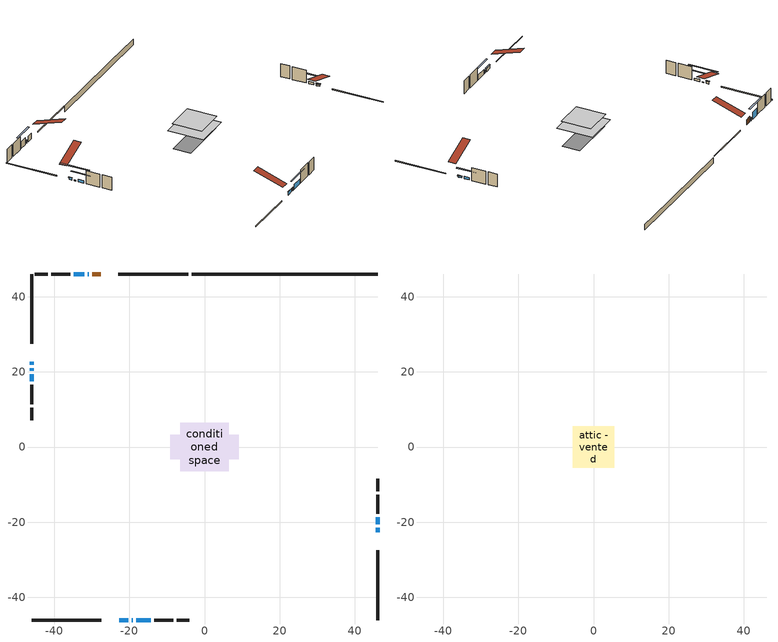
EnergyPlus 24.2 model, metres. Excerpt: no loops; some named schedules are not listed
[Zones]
conditioned space
 floor adiabatic (AdiabaticFloorConstruction): -6.49,-6.49 -6.49,6.49 6.49,6.49 6.49,-6.49 z2.74
 floor foundation (Slab1 construction): -9.14,-3.2 -9.14,3.2 9.14,3.2 9.14,-3.2 z-1.83
 wall outside (RimJoist1 construction): -4.3,46.01 -22.91,46.01 / -46.01,-46.01 -27.4,-46.01 / -46.01,46.01 -46.01,27.4 / 46.01,-46.01 46.01,-27.4 z0.3:0.6
 wall outside (AdiabaticWallConstruction 1): -27.57,46.01 -29.9,46.01 z0.3:2.33
 wall outside (AdiabaticWallConstruction): -30.83,46.01 -31.04,46.01 / -19.35,-46.01 -19.14,-46.01 z0.3:1.52; 46.01,-22.74 46.01,-21.52 z0.3:0.86; -22.74,-46.01 -20.27,-46.01 z0.3:1.43; -46.01,22.74 -46.01,21.87 z0.3:1.09; -46.01,20.95 -46.01,20.28 z0.3:0.6; 46.01,-20.59 46.01,-18.67 / -46.01,19.35 -46.01,17.44 z0.3:1.18; -31.96,46.01 -34.79,46.01 z0.3:2.88; -18.21,-46.01 -14.35,-46.01 z0.3:2.07
 wall outside (Wall1 construction): -35.72,46.01 -40.8,46.01 / -13.42,-46.01 -8.34,-46.01 / -46.01,16.51 -46.01,11.43 / 46.01,-17.75 46.01,-12.67 z0.3:5.18
 wall outside (Wall2 construction): -41.72,46.01 -45.08,46.01 / -7.41,-46.01 -4.05,-46.01 / -46.01,10.5 -46.01,7.14 / 46.01,-11.74 46.01,-8.38 z0.3:5.18
 wall foundation (FoundationWall1 construction): -3.37,46.01,-1.83 -3.37,46.01,0.3 41.07,46.01,0.3 41.07,46.01,0.26 46.01,46.01,0.26 46.01,46.01,-1.83
 window (WindowConstruction 7): -30.83,46.01 -31.03,46.01 z0.3:1.52
 window (WindowConstruction 4): 46.01,-22.74 46.01,-21.52 z0.3:0.86
 window (WindowConstruction 5): -22.74,-46.01 -20.27,-46.01 z0.3:1.42
 window (WindowConstruction 6): -46.01,22.74 -46.01,21.87 z0.3:1.09
 window (WindowConstruction 9): -46.01,20.95 -46.01,20.28 z0.3:0.6
 window (WindowConstruction 8): -19.34,-46.01 -19.14,-46.01 z0.3:1.52
 window (WindowConstruction): 46.01,-20.59 46.01,-18.67 z0.3:1.17
 window (WindowConstruction 1): -31.96,46.01 -34.79,46.01 z0.3:2.88
 window (WindowConstruction 2): -18.21,-46.01 -14.35,-46.01 z0.3:2.06
 window (WindowConstruction 3): -46.01,19.35 -46.01,17.44 z0.3:1.17
 door (Door): -27.57,46.01 -29.9,46.01 z0.3:2.33
 ceiling adiabatic (AdiabaticFloorConstruction): 6.49,-6.49 6.49,6.49 -6.49,6.49 -6.49,-6.49 z2.74
attic - vented
 floor to conditioned space (Floor1 construction Reversed): -5.47,-5.47 -5.47,5.47 5.47,5.47 5.47,-5.47 z5.18
 roof outside (Roof1 construction): -26.64,46.01,5.18 -26.64,35.36,8.73 -23.83,35.36,8.73 -23.83,46.01,5.18; -23.67,-46.01,5.18 -23.67,-35.36,8.73 -26.47,-35.36,8.73 -26.47,-46.01,5.18; -46.01,23.67,5.18 -35.36,23.67,8.73 -35.36,26.47,8.73 -46.01,26.47,5.18; 46.01,-23.67,5.18 35.36,-23.67,8.73 35.36,-26.47,8.73 46.01,-26.47,5.18
shading: 46.01,-21.32 46.01,-22.94 46.42,-22.94 46.42,-21.32 z1.06; -20.07,-46.01 -22.94,-46.01 -22.94,-46.42 -20.07,-46.42 z1.63; -46.01,21.67 -46.01,22.94 -46.42,22.94 -46.42,21.67 z1.29; -46.01,15.2 -46.01,26.03 -46.42,26.03 -46.42,15.2 z5.68; 46.01,-16.04 46.01,-23.23 46.42,-23.23 46.42,-16.04 z3.81; -37.43,46.01 -29.32,46.01 -29.32,46.42 -37.43,46.42 z5.52; -11.71,-46.01 -20.85,-46.01 -20.85,-46.42 -11.71,-46.42 z4.7; -46.01,14.8 -46.01,21.99 -46.42,21.99 -46.42,14.8 z3.81
[Building]
Building 1: Terrain=Suburbs
[Site:Location]
Toronto Intl AP_ON: Latitude {deg}=43.68; Longitude {deg}=-79.63; Time Zone {hr}=-5; Elevation {m}=173; Keep Site Location Information=Yes
[Site:GroundTemperature:Shallow]
4.59119, 2.66285, 2.50842, 3.42352, 7.09712, 10.7536, 13.9236, 15.9317, 16.1023, 14.4691, 11.3799, 7.83558
[Site:WaterMainsTemperature]
Calculation Method=Schedule; Temperature Schedule=mains temperature schedule
[Material] Roughness=Rough; Thermal Absorptance=0.9
Name | Thickness {m} | Conductivity {W/m-K} | Density {kg/m3} | Specific Heat {J/kg-K} | Solar Absorptance | Visible Absorptance
asphalt or fiberglass shingles | 0.00635 | 0.162714 | 1121.4 | 1465.45 | 0.4 | 0.4
ceiling loosefill ins | 0.169333 | 0.0480833 | 16.02 | 1046.75 | 0.7 | 0.7
ceiling stud and cavity | 0.1397 | 0.826401 | 65.682 | 1177.47 | 0.7 | 0.7
concrete 4.0 in. | 0.1016 | 1.803125 | 2242.8 | 837.4 | 0.7 | 0.7
concrete 8.0 in. | 0.2032 | 1.803125 | 2242.8 | 837.4 | 0.7 | 0.7
door material | 0.04445 | 0.188738 | 512.64 | 1214.23 | 0.7 | 0.7
exterior vertical ins | 0.0369022 | 0.029427 | 32.04 | 1214.23 | 0.7 | 0.7
floor covering | 0.0127 | 0.0433444 | 54.468 | 1339.84 | 0.6 | 0.6
floor rigid ins; wall rigid ins | 0.512978 | 0.029427 | 32.04 | 1214.23 | 0.7 | 0.7
floor stud and cavity | 0.1397 | 1.75129 | 37.0049 | 1207.88 | 0.7 | 0.7
furniture material conditioned space 1 | 0.1524 | 0.115458 | 640.8 | 1214.23 | 0.6 | 0.6
gypsum board | 0.0127 | 0.160291 | 801 | 837.4 | 0.6 | 0.6
gypsum board 1 | 0.0127 | 0.160291 | 801 | 837.4 | 0.7 | 0.7
osb sheathing 0.5 in. | 0.0127 | 0.115458 | 512.64 | 1214.23 | 0.7 | 0.7
osb sheathing 0.75 in. | 0.01905 | 0.115458 | 512.64 | 1214.23 | 0.7 | 0.7
osb sheathing 2.0 in. | 0.0508 | 0.115458 | 512.64 | 1214.23 | 0.7 | 0.7
rim joist rigid ins | 0.051816 | 0.029427 | 32.04 | 1214.23 | 0.7 | 0.7
rim joist stud and cavity | 0.0508 | 0.265703 | 125.044 | 1163.47 | 0.6 | 0.6
wall stud and cavity | 0.1397 | 0.0836021 | 139.0536 | 1170.24 | 0.7 | 0.7
wall stud and cavity 1 | 0.1397 | 0.0844025 | 139.0536 | 1170.24 | 0.7 | 0.7
wall stud and cavity 2 | 0.0889 | 0.380278 | 52.3479 | 1209.89 | 0.7 | 0.7
wall stud and cavity 3 | 0.0889 | 0.391764 | 83.0341 | 1211.67 | 0.7 | 0.7
wood siding | 0.0254 | 0.102417 | 544.68 | 1172.36 | 0.4 | 0.4
wood siding 1; wood siding 2; wood siding 3 | 0.0254 | 0.102417 | 544.68 | 1172.36 | 0.7 | 0.7
[WindowMaterial:SimpleGlazingSystem]
Name | U-Factor {W/m2-K} | Solar Heat Gain Coefficient
WindowMaterial | 2.76916 | 0.64
WindowMaterial 1 | 2.796415 | 0.72
WindowMaterial 2 | 2.79017 | 0.7
WindowMaterial 3 | 2.74418 | 0.57
WindowMaterial 4 | 2.77825 | 0.66
WindowMaterial 5 | 2.76462 | 0.62
WindowMaterial 6 | 6.93965 | 0.69
WindowMaterial 7 | 5.75692 | 0.53
[Construction]
AdiabaticFloorConstruction: floor stud and cavity, floor rigid ins, osb sheathing 0.75 in., floor covering
AdiabaticWallConstruction: wood siding 2, wall rigid ins, wall stud and cavity 2, gypsum board
AdiabaticWallConstruction 1: wood siding 3, wall rigid ins, wall stud and cavity 2, gypsum board
Door: door material
Floor1 construction Reversed: gypsum board, ceiling stud and cavity, ceiling loosefill ins
FoundationWall1 construction: concrete 8.0 in., gypsum board 1
furniture construction conditioned space 1: furniture material conditioned space 1
PartitionWallConstruction: gypsum board, wall stud and cavity 3, gypsum board
RimJoist1 construction: wood siding 1, rim joist rigid ins, osb sheathing 2.0 in., rim joist stud and cavity
Roof1 construction: asphalt or fiberglass shingles
Slab1 construction: concrete 4.0 in.
Wall1 construction: wood siding, osb sheathing 0.5 in., wall stud and cavity, gypsum board
Wall2 construction: wood siding, osb sheathing 0.5 in., wall stud and cavity 1, gypsum board
WindowConstruction; WindowConstruction 3: WindowMaterial
WindowConstruction 1: WindowMaterial 1
WindowConstruction 2: WindowMaterial 2
WindowConstruction 4: WindowMaterial 3
WindowConstruction 5: WindowMaterial 4
WindowConstruction 6: WindowMaterial 5
WindowConstruction 7; WindowConstruction 8: WindowMaterial 6
WindowConstruction 9: WindowMaterial 7
[Zone] Multiplier=1; Part of Total Floor Area=Yes
Name | Volume {m3}
attic - vented | 68.9878
conditioned space | 717.6
[Space]
Name | Zone | Volume {m3}
attic - vented 1 | attic - vented | 68.9878
conditioned space 1 | conditioned space | 717.6
[ZoneInfiltration:EffectiveLeakageArea]
infil attic - vented 1: Zone or Space=attic - vented 1; Schedule=Always On Discrete; Effective Air Leakage Area {cm2}=4951.45; Stack Coefficient=0.000246966; Wind Coefficient=1.06179e-05
[ZoneMixing]
whole house fan mix: Zone or Space=attic - vented; Schedule=Always On Continuous; Design Flow Rate Calculation Method=Flow/Zone; Design Flow Rate {m3/s}=0; Source Zone or Space=conditioned space
[SurfaceProperty:ExposedFoundationPerimeter]
Slab1: Exposed Perimeter Calculation Method=TotalExposedPerimeter; Total Exposed Perimeter {m}=49.379
[InternalMass] Zone or ZoneList=conditioned space; Space or SpaceList=conditioned space 1
Name | Construction | Surface Area {m2}
furniture mass conditioned space 1 | furniture construction conditioned space 1 | 114.12
partition wall mass | PartitionWallConstruction | 285.3
[Lights]
interior lighting: Zone or ZoneList or Space or SpaceList=conditioned space 1; Schedule=interior lighting schedule; Design Level Calculation Method=LightingLevel; Lighting Level {W}=343.2; Return Air Fraction=0; Fraction Radiant=0.6; Fraction Visible=0.2; Fraction Replaceable=1
[People]
occupants: Zone or ZoneList or Space or SpaceList=conditioned space 1; Number of People Schedule=occupants schedule; Number of People Calculation Method=People; Number of People=3; Fraction Radiant=0.314171; Sensible Heat Fraction=0.56303; Activity Level Schedule=occupants activity schedule; Carbon Dioxide Generation Rate {m3/s-W}=0; Enable ASHRAE 55 Comfort Warnings=No; Mean Radiant Temperature Calculation Type=EnclosureAveraged
[ElectricEquipment] Zone or ZoneList or Space or SpaceList=conditioned space 1; Design Level Calculation Method=EquipmentLevel
Name | Schedule | Design Level {W} | Fraction Latent | Fraction Radiant | Fraction Lost
clothes dryer | clothes dryer schedule | 140.772 | 0.015 | 0.081 | 0.85
clothes washer | clothes washer schedule | 32.1985 | 0.03 | 0.162 | 0.7
cooking range | cooking range schedule | 215.147 | 0.08 | 0.432 | 0.2
dishwasher | dishwasher schedule | 66.8632 | 0.3 | 0.18 | 0.4
fridge | fridge schedule | 72.9452 | 0 | 0.6 | 0
mech vent house fan | mech vent house fan schedule | 0.95 | 0 | 0 | 1
mech vent house fan cfis | mech vent house fan cfis schedule | 0 | 0 | 0 | 0
misc plug loads | misc plug loads schedule | 494.7 | 0.045 | 0.513 | 0.1
whole house fan | Always On Discrete | 0 | 0 | 0 | 1
[OtherEquipment] Zone or ZoneList or Space or SpaceList=conditioned space 1; Design Level Calculation Method=EquipmentLevel
Name | Fuel Type | Schedule | Design Level {W} | Fraction Latent | Fraction Radiant | Fraction Lost
clothes dryer 1 | Electricity | clothes dryer schedule | 0 | 0.015 | 0.081 | 0.85
cooking range 1 | Electricity | cooking range schedule | 0 | 0.08 | 0.432 | 0.2
general water use latent | None | general water use schedule | 62.594 | 1 | 0 | 0
general water use sensible | None | general water use schedule | -61.6891 | 0 | 0.6 | 0
mech vent house fan latent load | None | Always On Discrete | 0 | 1 | 0 | 0
mech vent house fan sensible load | None | Always On Discrete | 0 | 0 | 0 | 0
water heater energy adjustment1 | NaturalGas | Always On Discrete | 0.01 | 0 | 0 | 1
[ZoneInfiltration:DesignFlowRate] Zone or ZoneList or Space or SpaceList=conditioned space 1; Schedule=Always On Discrete; Design Flow Rate Calculation Method=Flow/Zone; Design Flow Rate {m3/s}=0
infil flow; natural vent flow; whole house fan flow
[AvailabilityManager:Scheduled]
central ac and furnace airloop Availability Manager: Schedule=Always On Discrete
[Foundation:Kiva]
Foundation Kiva 1: Initial Indoor Air Temperature {C}=18; Wall Height Above Grade {m}=0.300015; Wall Depth Below Slab {m}=0.2032; Custom Block Material Name 1=exterior vertical ins; Custom Block Depth 1 {m}=2.13; Custom Block X Position 1 {m}=0.2159; Custom Block Z Position 1 {m}=0
[Foundation:Kiva:Settings]
Soil Conductivity {W/m-K}=0.849921; Soil Density {kg/m3}=1842.3; Soil Specific Heat {J/kg-K}=418.7; Ground Solar Absorptivity=0.9; Ground Thermal Absorptivity=0.9; Ground Surface Roughness {m}=0.03; Far-Field Width {m}=40; Deep-Ground Boundary Condition=ZeroFlux; Deep-Ground Depth {m}=40; Minimum Cell Dimension {m}=0.2; Maximum Cell Growth Coefficient=3; Simulation Timestep=Timestep
[Exterior:Lights]
exterior lighting: Schedule=exterior lighting schedule; Design Level {W}=75.6
[EnergyManagementSystem:GlobalVariable]
central_ac_and_furnace_airloop_Fan_RTF
infil_program_Qfan
infil_program_Qinf
natural_vent_program_Qnv
natural_vent_program_Qwhf
[EnergyManagementSystem:Sensor]
Name | Output:Variable or Output:Meter Index Key | Output:Variable or Output:Meter
airflow_gain | infil flow | Infiltration Sensible Heat Gain Energy
airflow_gain_1 | natural vent flow | Infiltration Sensible Heat Gain Energy
airflow_gain_2 | whole house fan flow | Infiltration Sensible Heat Gain Energy
airflow_loss | infil flow | Infiltration Sensible Heat Loss Energy
airflow_loss_1 | natural vent flow | Infiltration Sensible Heat Loss Energy
airflow_loss_2 | whole house fan flow | Infiltration Sensible Heat Loss Energy
clg_load_cond |  | Cooling:EnergyTransfer:Zone:CONDITIONED SPACE
clg_sp_s; clg_sp_s_1 | cooling setpoint | Schedule Value
clothes_dryer_exhaust_0_sch_s | clothes dryer exhaust 0 schedule | Schedule Value
cool_season | cooling season schedule | Schedule Value
htg_load_cond |  | Heating:EnergyTransfer:Zone:CONDITIONED SPACE
htg_sp_s; htg_sp_s_1 | heating setpoint | Schedule Value
ig_ee_conv | clothes dryer | Electric Equipment Convective Heating Energy
ig_ee_conv_2 | cooking range | Electric Equipment Convective Heating Energy
ig_ee_conv_4 | fridge | Electric Equipment Convective Heating Energy
ig_ee_conv_5 | misc plug loads | Electric Equipment Convective Heating Energy
ig_ee_conv_6 | whole house fan | Electric Equipment Convective Heating Energy
ig_ee_rad | clothes dryer | Electric Equipment Radiant Heating Energy
ig_ee_rad_2 | cooking range | Electric Equipment Radiant Heating Energy
ig_ee_rad_4 | fridge | Electric Equipment Radiant Heating Energy
ig_ee_rad_5 | misc plug loads | Electric Equipment Radiant Heating Energy
ig_ee_rad_6 | whole house fan | Electric Equipment Radiant Heating Energy
ig_lgt_conv | interior lighting | Lights Convective Heating Energy
ig_lgt_rad | interior lighting | Lights Radiant Heating Energy
ig_lgt_vis | interior lighting | Lights Visible Radiation Heating Energy
ig_oe_conv | clothes dryer 1 | Other Equipment Convective Heating Energy
ig_oe_conv_1 | cooking range 1 | Other Equipment Convective Heating Energy
ig_oe_conv_2 | general water use latent | Other Equipment Convective Heating Energy
ig_oe_conv_3 | general water use sensible | Other Equipment Convective Heating Energy
ig_oe_conv_4 | water heater energy adjustment1 | Other Equipment Convective Heating Energy
ig_oe_rad | clothes dryer 1 | Other Equipment Radiant Heating Energy
ig_oe_rad_1 | cooking range 1 | Other Equipment Radiant Heating Energy
ig_oe_rad_2 | general water use latent | Other Equipment Radiant Heating Energy
ig_oe_rad_3 | general water use sensible | Other Equipment Radiant Heating Energy
ig_oe_rad_4 | water heater energy adjustment1 | Other Equipment Radiant Heating Energy
ig_ppl_conv | occupants | People Convective Heating Energy
ig_ppl_rad | occupants | People Radiant Heating Energy
im_conv | furniture mass conditioned space 1 | Surface Inside Face Convection Heat Gain Energy
im_conv_1 | partition wall mass | Surface Inside Face Convection Heat Gain Energy
im_ig | furniture mass conditioned space 1 | Surface Inside Face Internal Gains Radiation Heat Gain Energy
im_ig_1 | partition wall mass | Surface Inside Face Internal Gains Radiation Heat Gain Energy
im_lgt | furniture mass conditioned space 1 | Surface Inside Face Lights Radiation Heat Gain Energy
im_lgt_1 | partition wall mass | Surface Inside Face Lights Radiation Heat Gain Energy
im_sol | furniture mass conditioned space 1 | Surface Inside Face Solar Radiation Heat Gain Energy
im_sol_1 | partition wall mass | Surface Inside Face Solar Radiation Heat Gain Energy
im_surf | furniture mass conditioned space 1 | Surface Inside Face Net Surface Thermal Radiation Heat Gain Energy
im_surf_1 | partition wall mass | Surface Inside Face Net Surface Thermal Radiation Heat Gain Energy
mv_conv | mech vent house fan | Electric Equipment Convective Heating Energy
mv_conv_1 | mech vent house fan cfis | Electric Equipment Convective Heating Energy
mv_conv_2 | mech vent house fan latent load | Other Equipment Convective Heating Energy
mv_conv_3 | mech vent house fan sensible load | Other Equipment Convective Heating Energy
mv_rad | mech vent house fan | Electric Equipment Radiant Heating Energy
mv_rad_1 | mech vent house fan cfis | Electric Equipment Radiant Heating Energy
mv_rad_2 | mech vent house fan latent load | Other Equipment Radiant Heating Energy
mv_rad_3 | mech vent house fan sensible load | Other Equipment Radiant Heating Energy
natural_vent_s | natural vent schedule | Schedule Value
out_pb_s |  | Site Outdoor Air Barometric Pressure
out_wt_s |  | Site Outdoor Air Humidity Ratio
site_vw_s |  | Site Wind Speed
ss_back_out | Window1 | Surface Window Shortwave from Zone Back Out Window Heat Transfer Rate
ss_back_out_1 | Window10 | Surface Window Shortwave from Zone Back Out Window Heat Transfer Rate
ss_back_out_2 | Window12 | Surface Window Shortwave from Zone Back Out Window Heat Transfer Rate
ss_back_out_3 | Window14 | Surface Window Shortwave from Zone Back Out Window Heat Transfer Rate
ss_back_out_4 | Window15 | Surface Window Shortwave from Zone Back Out Window Heat Transfer Rate
ss_back_out_5 | Window2 | Surface Window Shortwave from Zone Back Out Window Heat Transfer Rate
ss_back_out_6 | Window3 | Surface Window Shortwave from Zone Back Out Window Heat Transfer Rate
ss_back_out_7 | Window5 | Surface Window Shortwave from Zone Back Out Window Heat Transfer Rate
ss_back_out_8 | Window6 | Surface Window Shortwave from Zone Back Out Window Heat Transfer Rate
ss_back_out_9 | Window8 | Surface Window Shortwave from Zone Back Out Window Heat Transfer Rate
ss_conv | Door1 | Surface Inside Face Convection Heat Gain Energy
ss_conv_1 | Window1 | Surface Inside Face Convection Heat Gain Energy
ss_conv_10 | Window8 | Surface Inside Face Convection Heat Gain Energy
ss_conv_2 | Window10 | Surface Inside Face Convection Heat Gain Energy
ss_conv_3 | Window12 | Surface Inside Face Convection Heat Gain Energy
ss_conv_4 | Window14 | Surface Inside Face Convection Heat Gain Energy
ss_conv_5 | Window15 | Surface Inside Face Convection Heat Gain Energy
ss_conv_6 | Window2 | Surface Inside Face Convection Heat Gain Energy
ss_conv_7 | Window3 | Surface Inside Face Convection Heat Gain Energy
ss_conv_8 | Window5 | Surface Inside Face Convection Heat Gain Energy
ss_conv_9 | Window6 | Surface Inside Face Convection Heat Gain Energy
ss_ig | Door1 | Surface Inside Face Internal Gains Radiation Heat Gain Energy
ss_ig_1 | Window1 | Surface Inside Face Internal Gains Radiation Heat Gain Energy
ss_ig_10 | Window8 | Surface Inside Face Internal Gains Radiation Heat Gain Energy
ss_ig_2 | Window10 | Surface Inside Face Internal Gains Radiation Heat Gain Energy
ss_ig_3 | Window12 | Surface Inside Face Internal Gains Radiation Heat Gain Energy
ss_ig_4 | Window14 | Surface Inside Face Internal Gains Radiation Heat Gain Energy
ss_ig_5 | Window15 | Surface Inside Face Internal Gains Radiation Heat Gain Energy
ss_ig_6 | Window2 | Surface Inside Face Internal Gains Radiation Heat Gain Energy
ss_ig_7 | Window3 | Surface Inside Face Internal Gains Radiation Heat Gain Energy
ss_ig_8 | Window5 | Surface Inside Face Internal Gains Radiation Heat Gain Energy
ss_ig_9 | Window6 | Surface Inside Face Internal Gains Radiation Heat Gain Energy
ss_lgt | Door1 | Surface Inside Face Lights Radiation Heat Gain Energy
ss_sol | Door1 | Surface Inside Face Solar Radiation Heat Gain Energy
ss_surf | Door1 | Surface Inside Face Net Surface Thermal Radiation Heat Gain Energy
ss_surf_1 | Window1 | Surface Inside Face Net Surface Thermal Radiation Heat Gain Energy
ss_surf_10 | Window8 | Surface Inside Face Net Surface Thermal Radiation Heat Gain Energy
ss_surf_2 | Window10 | Surface Inside Face Net Surface Thermal Radiation Heat Gain Energy
ss_surf_3 | Window12 | Surface Inside Face Net Surface Thermal Radiation Heat Gain Energy
ss_surf_4 | Window14 | Surface Inside Face Net Surface Thermal Radiation Heat Gain Energy
ss_surf_5 | Window15 | Surface Inside Face Net Surface Thermal Radiation Heat Gain Energy
ss_surf_6 | Window2 | Surface Inside Face Net Surface Thermal Radiation Heat Gain Energy
ss_surf_7 | Window3 | Surface Inside Face Net Surface Thermal Radiation Heat Gain Energy
ss_surf_8 | Window5 | Surface Inside Face Net Surface Thermal Radiation Heat Gain Energy
ss_surf_9 | Window6 | Surface Inside Face Net Surface Thermal Radiation Heat Gain Energy
ss_trans_in | Window1 | Surface Window Transmitted Solar Radiation Rate
ss_trans_in_1 | Window10 | Surface Window Transmitted Solar Radiation Rate
ss_trans_in_2 | Window12 | Surface Window Transmitted Solar Radiation Rate
ss_trans_in_3 | Window14 | Surface Window Transmitted Solar Radiation Rate
ss_trans_in_4 | Window15 | Surface Window Transmitted Solar Radiation Rate
ss_trans_in_5 | Window2 | Surface Window Transmitted Solar Radiation Rate
ss_trans_in_6 | Window3 | Surface Window Transmitted Solar Radiation Rate
ss_trans_in_7 | Window5 | Surface Window Transmitted Solar Radiation Rate
ss_trans_in_8 | Window6 | Surface Window Transmitted Solar Radiation Rate
ss_trans_in_9 | Window8 | Surface Window Transmitted Solar Radiation Rate
ss_trans_out | Window1 | Surface Inside Face Initial Transmitted Diffuse Transmitted Out Window Solar Radiation Rate
ss_trans_out_1 | Window10 | Surface Inside Face Initial Transmitted Diffuse Transmitted Out Window Solar Radiation Rate
ss_trans_out_2 | Window12 | Surface Inside Face Initial Transmitted Diffuse Transmitted Out Window Solar Radiation Rate
ss_trans_out_3 | Window14 | Surface Inside Face Initial Transmitted Diffuse Transmitted Out Window Solar Radiation Rate
ss_trans_out_4 | Window15 | Surface Inside Face Initial Transmitted Diffuse Transmitted Out Window Solar Radiation Rate
ss_trans_out_5 | Window2 | Surface Inside Face Initial Transmitted Diffuse Transmitted Out Window Solar Radiation Rate
ss_trans_out_6 | Window3 | Surface Inside Face Initial Transmitted Diffuse Transmitted Out Window Solar Radiation Rate
ss_trans_out_7 | Window5 | Surface Inside Face Initial Transmitted Diffuse Transmitted Out Window Solar Radiation Rate
ss_trans_out_8 | Window6 | Surface Inside Face Initial Transmitted Diffuse Transmitted Out Window Solar Radiation Rate
ss_trans_out_9 | Window8 | Surface Inside Face Initial Transmitted Diffuse Transmitted Out Window Solar Radiation Rate
s_conv | Floor1 | Surface Inside Face Convection Heat Gain Energy
s_conv_1 | FoundationWall1 | Surface Inside Face Convection Heat Gain Energy
s_conv_10 | Wall1:180 | Surface Inside Face Convection Heat Gain Energy
s_conv_11 | Wall1:270 | Surface Inside Face Convection Heat Gain Energy
s_conv_12 | Wall1:90 | Surface Inside Face Convection Heat Gain Energy
s_conv_13 | Wall2:0 | Surface Inside Face Convection Heat Gain Energy
s_conv_14 | Wall2:180 | Surface Inside Face Convection Heat Gain Energy
s_conv_15 | Wall2:270 | Surface Inside Face Convection Heat Gain Energy
s_conv_16 | Wall2:90 | Surface Inside Face Convection Heat Gain Energy
s_conv_2 | inferred conditioned ceiling | Surface Inside Face Convection Heat Gain Energy
s_conv_3 | inferred conditioned floor | Surface Inside Face Convection Heat Gain Energy
s_conv_4 | RimJoist1:0 | Surface Inside Face Convection Heat Gain Energy
s_conv_5 | RimJoist1:180 | Surface Inside Face Convection Heat Gain Energy
s_conv_6 | RimJoist1:270 | Surface Inside Face Convection Heat Gain Energy
s_conv_7 | RimJoist1:90 | Surface Inside Face Convection Heat Gain Energy
s_conv_8 | Slab1 | Surface Inside Face Convection Heat Gain Energy
s_conv_9 | Wall1:0 | Surface Inside Face Convection Heat Gain Energy
s_ig | Floor1 | Surface Inside Face Internal Gains Radiation Heat Gain Energy
s_ig_1 | FoundationWall1 | Surface Inside Face Internal Gains Radiation Heat Gain Energy
s_ig_10 | Wall1:180 | Surface Inside Face Internal Gains Radiation Heat Gain Energy
s_ig_11 | Wall1:270 | Surface Inside Face Internal Gains Radiation Heat Gain Energy
s_ig_12 | Wall1:90 | Surface Inside Face Internal Gains Radiation Heat Gain Energy
s_ig_13 | Wall2:0 | Surface Inside Face Internal Gains Radiation Heat Gain Energy
s_ig_14 | Wall2:180 | Surface Inside Face Internal Gains Radiation Heat Gain Energy
s_ig_15 | Wall2:270 | Surface Inside Face Internal Gains Radiation Heat Gain Energy
s_ig_16 | Wall2:90 | Surface Inside Face Internal Gains Radiation Heat Gain Energy
s_ig_2 | inferred conditioned ceiling | Surface Inside Face Internal Gains Radiation Heat Gain Energy
s_ig_3 | inferred conditioned floor | Surface Inside Face Internal Gains Radiation Heat Gain Energy
s_ig_4 | RimJoist1:0 | Surface Inside Face Internal Gains Radiation Heat Gain Energy
s_ig_5 | RimJoist1:180 | Surface Inside Face Internal Gains Radiation Heat Gain Energy
s_ig_6 | RimJoist1:270 | Surface Inside Face Internal Gains Radiation Heat Gain Energy
s_ig_7 | RimJoist1:90 | Surface Inside Face Internal Gains Radiation Heat Gain Energy
s_ig_8 | Slab1 | Surface Inside Face Internal Gains Radiation Heat Gain Energy
s_ig_9 | Wall1:0 | Surface Inside Face Internal Gains Radiation Heat Gain Energy
s_lgt | Floor1 | Surface Inside Face Lights Radiation Heat Gain Energy
s_lgt_1 | FoundationWall1 | Surface Inside Face Lights Radiation Heat Gain Energy
s_lgt_10 | Wall1:180 | Surface Inside Face Lights Radiation Heat Gain Energy
s_lgt_11 | Wall1:270 | Surface Inside Face Lights Radiation Heat Gain Energy
s_lgt_12 | Wall1:90 | Surface Inside Face Lights Radiation Heat Gain Energy
s_lgt_13 | Wall2:0 | Surface Inside Face Lights Radiation Heat Gain Energy
s_lgt_14 | Wall2:180 | Surface Inside Face Lights Radiation Heat Gain Energy
s_lgt_15 | Wall2:270 | Surface Inside Face Lights Radiation Heat Gain Energy
